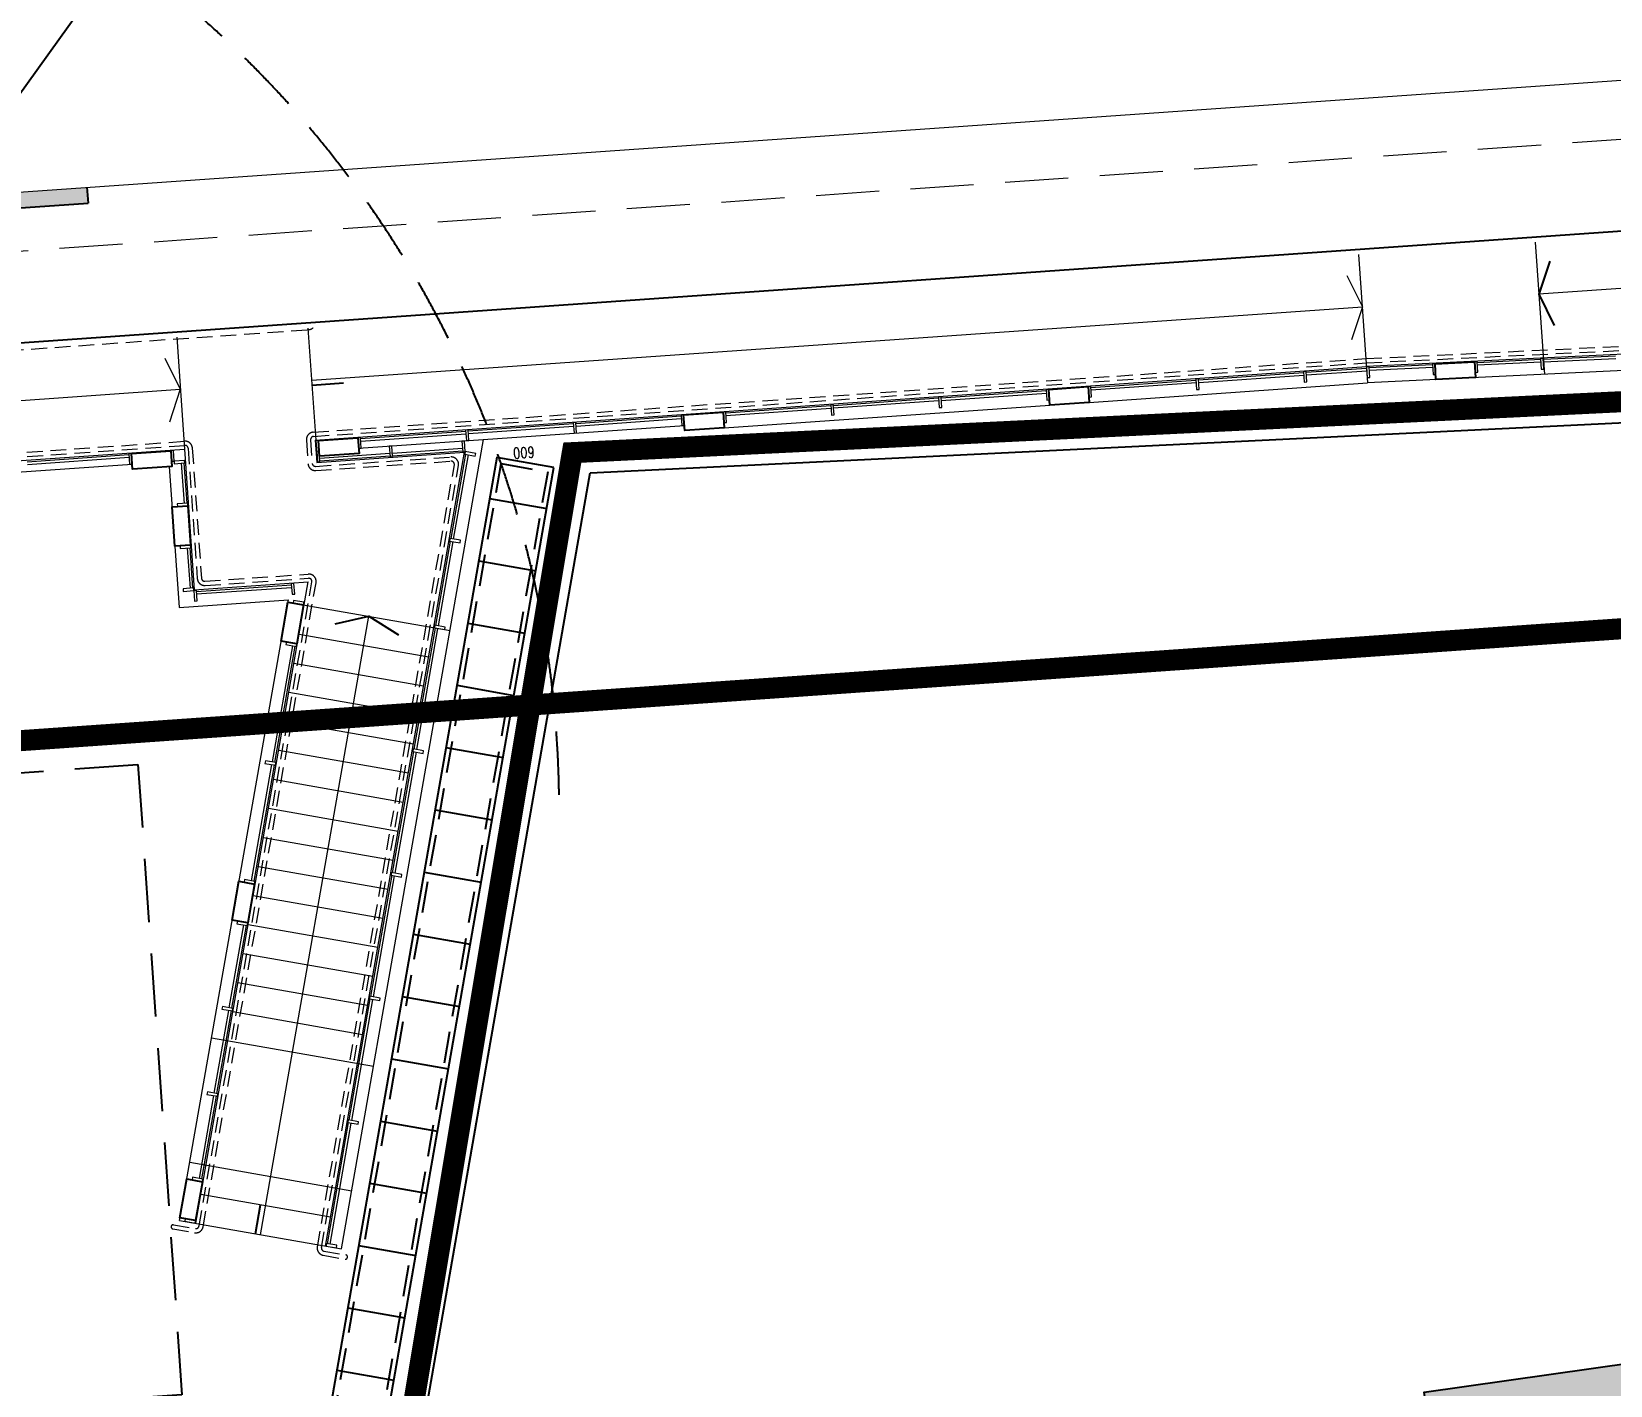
# Model space of a CAD drawing. Header units: millimetres. Extents: x 834681283 to 835686922, y 817551134 to 819407044.
# Drawn here: x 835249962 to 835264952, y 818085192 to 818098046 of the extents above; entities that cross this region are included whole.
import ezdxf
from ezdxf.xclip import XClip

# ---------------------------------------------------------------- set-up
doc = ezdxf.new("R2010")
doc.units = ezdxf.units.MM
doc.header["$LTSCALE"] = 1200
doc.header["$MEASUREMENT"] = 0
doc.header["$XCLIPFRAME"] = 0
for name, pattern in [('P01-MAAN-P-EVA$0$HIDDENX2', [0.75, 0.5, -0.25]), ('P01-MAGP-EVA-GREENERY$0$DOT', [0.25, 0, -0.25]), ('P01-MAGP-EVA-GREENERY$0$HIDDEN', [0.375, 0.25, -0.125]), ('P01-MAGP-EVA-GREENERY$0$HIDDEN2', [0.1875, 0.125, -0.0625]), ('P01-MAGP-EVA-GREENERY$0$HIDDENX2', [0.75, 0.5, -0.25]), ('P01-MAGP-P-RF$0$P01-MBDR-P-B1$0$FDA(cad v 2007)$0$HIDDENX2', [0.75, 0.5, -0.25]), ('SITE BOUNDARY$0$CENTER', [2, 1.25, -0.25, 0.25, -0.25]), ('SITE BOUNDARY$0$PHANTOM', [2.5, 1.25, -0.25, 0.25, -0.25, 0.25, -0.25])]:
    doc.linetypes.add(name, pattern=pattern)
doc.layers.get('Defpoints').update_dxf_attribs({"color": 15})
for name, color, linetype in [('12027_SITE$0$AR-BLINE_AR_BS_', 6, 'Continuous'), ('12027_SITE$0$RLP061', 8, 'Continuous'), ('P01-MAAN-P-EVA$0$ADA08640', 2, 'Continuous'), ('P01-MAAN-P-EVA$0$HATCH', 9, 'Continuous'), ('P01-MAGP-EVA-GREENERY$0$AR-FS-AR-EVA', 8, 'Continuous'), ('P01-MAGP-EVA-GREENERY$0$SURFACE CHANNEL', 8, 'Continuous'), ('SITE BOUNDARY$0$XIQU-RLP0830A', 6, 'Continuous')]:
    doc.layers.add(name, color=color, linetype=linetype)
for name, color, linetype, lineweight in [('AR-PLANT_AR_BS_MI_', 9, 'Continuous', 25), ('P01-MAAN-P-EVA$0$AR-DIM_AR_', 4, 'Continuous', 25), ('P01-MAGP-EVA-GREENERY$0$AR-HATCH_AR_', 8, 'Continuous', 13), ('P01-MAGP-EVA-GREENERY$0$AR-PLANT_AR_BS_MI_', 7, 'Continuous', 25), ('P01-MAGP-EVA-GREENERY$0$AR-STAIR_AR_BS_MI_', 7, 'Continuous', 18), ('P01-MAGP-EVA-GREENERY$0$AR-WA-STEEL_AR_BS_MI_', 3, 'Continuous', 0), ('P01-MAGP-EVA-GREENERY$0$DR-FLD', 8, 'Continuous', 25), ('P01-MAGP-EVA-GREENERY$0$LI-FIT', 8, 'Continuous', 25), ('P01-MAGP-EVA-GREENERY$0$RLP340', 8, 'P01-MAGP-EVA-GREENERY$0$HIDDEN2', 5), ('P01-MAGP-P-RF$0$AR-HATCH_AR_', 253, 'Continuous', 13), ('P01-MAGP-P-RF$0$AR-PLANT_AR_BS_MI_', 4, 'Continuous', 25), ('P01-MAGP-P-RF$0$AR-ROOF_AR_BS_MI_', 3, 'Continuous', 18), ('SITE BOUNDARY$0$AR-SIMS_BL_400', 1, 'SITE BOUNDARY$0$PHANTOM', 140)]:
    doc.layers.add(name, color=color, linetype=linetype, lineweight=lineweight)
doc.styles.add('P01-MAAN-P-EVA$0$ARIAL', font='arial.ttf', dxfattribs={"width": 0.8})
doc.styles.add('P01-MAGP-EVA-GREENERY$0$RLP-SIMPLEX', font='simplex.shx', dxfattribs={"width": 0.8})
doc.dimstyles.new('P01-MAAN-P-EVA$0$DIM-500', dxfattribs={"dimscale": 400, "dimtxt": 2, "dimasz": 1, "dimexe": 1, "dimexo": 1, "dimgap": 1, "dimtad": 1, "dimdec": 0, "dimrnd": 0.1, "dimdsep": 46, "dimtxsty": 'P01-MAAN-P-EVA$0$ARIAL', "dimblk1": 'P01-MAAN-P-EVA$0$_OBLIQUE', "dimblk2": 'P01-MAAN-P-EVA$0$_OBLIQUE', "dimsah": 1, "dimcen": 5, "dimdle": 1, "dimclrd": 8, "dimclre": 8, "dimclrt": 4, "dimadec": 3, "dimazin": 2, "dimtfac": 1, "dimtdec": 0, "dimtix": 1, "dimtmove": 2, "dimatfit": 0, "dimldrblk": 'P01-MAAN-P-EVA$0$_OBLIQUE', "dimfxl": 1, "dimtolj": 1, "dimarcsym": 0})

# ---------------------------------------------------------------- blocks, each defined once
blk = doc.blocks.new('P01-MAGP-P-RF')
at = {"layer": 'P01-MAGP-P-RF$0$AR-HATCH_AR_'}
h = blk.add_hatch(dxfattribs=at)
h.set_pattern_fill('DOTS', color=256, scale=40, style=0)
h.set_pattern_definition([(3.998948738, (0, 0), (27.2443254035, 65.5595853656), [0, -63.5])])
edge = h.paths.add_edge_path()
edge.add_arc((835242963, 818109575), 13500, 183.999, 273.999)
edge.add_line((835243904, 818096107), (835250488, 818096568))
edge.add_line((835250488, 818096568), (835250499, 818096418))
edge.add_line((835250499, 818096418), (835243915, 818095958))
edge.add_arc((835242963, 818109575), 13650, 183.9991, 273.9989, ccw=False)
edge.add_line((835229346, 818108623), (835229496, 818108633))
at = {"layer": 'P01-MAGP-P-RF$0$AR-PLANT_AR_BS_MI_'}
for p in [(835250488, 818096568), (835243915, 818095958)]:
    blk.add_line(p, (835250499, 818096418), dxfattribs=at)
at = {"layer": 'P01-MAGP-P-RF$0$AR-PLANT_AR_BS_MI_', "lineweight": 13}
blk.add_lwpolyline([(835319975, 818155651, 0.520567), (835304583, 818174660), (835238735, 818170057, 0.414214), (835224882, 818154122), (835228069, 818108533, 0.414214), (835244004, 818094681), (835289068, 818097831, 0.315299), (835307728, 818112941)], format="xyb", close=True, dxfattribs=at)
at = {"layer": 'P01-MAGP-P-RF$0$AR-ROOF_AR_BS_MI_', "linetype": 'P01-MAGP-P-RF$0$P01-MBDR-P-B1$0$FDA(cad v 2007)$0$HIDDENX2'}
blk.add_lwpolyline([(835319139, 818155891, 0.520567), (835304643, 818173792), (835238795, 818169189, 0.414214), (835225750, 818154183), (835228937, 818108594, 0.414214), (835243943, 818095549), (835289007, 818098699, 0.315299), (835306891, 818113181)], format="xyb", close=True, dxfattribs=at)
at = {"layer": 'P01-MAGP-P-RF$0$AR-ROOF_AR_BS_MI_'}
blk.add_lwpolyline([(835318601, 818156045, 0.520567), (835304682, 818173234), (835238834, 818168630, 0.414214), (835226309, 818154222), (835229496, 818108633, 0.414214), (835243904, 818096107), (835288968, 818099258, 0.315299), (835306353, 818113335)], format="xyb", close=True, dxfattribs=at)
blk = doc.blocks.new('SITE BOUNDARY')
at = {"layer": 'SITE BOUNDARY$0$AR-SIMS_BL_400', "ltscale": 3, "const_width": 0.2}
blk.add_lwpolyline([(835205.968, 818187.322), (835227.402, 818191.142, 0.049194), (835256.687, 818199.396), (835258.823, 818200.232), (835285.938, 818202.051), (835285.973, 818201.416), (835309.272, 818202.672), (835309.221, 818203.614), (835336.548, 818205.448), (835336.791, 818204.998), (835338.006, 818193.445), (835338.387, 818177.043), (835337.676, 818162.317), (835336.374, 818150.707), (835335.943, 818146.535), (835335.078, 818138.01), (835334.561, 818125.55), (835334.745, 818110.371), (835335.616, 818097.309), (835212.761, 818088.72)], format="xyb", close=True, dxfattribs=at)
at = {"layer": 'SITE BOUNDARY$0$XIQU-RLP0830A', "color": 212, "linetype": 'SITE BOUNDARY$0$CENTER', "ltscale": 0.8, "true_color": 0xb300b3, "const_width": 0.2}
blk.add_lwpolyline([(835253.314, 818083.375), (835255.096, 818094.048), (835286.86, 818095.59), (835320.039, 818097.139), (835327.592, 818097.492), (835329.544, 818097.583), (835329.376, 818099.841, -0.055342), (835330.426, 818151.492, 0.064638), (835330.914, 818205.072)], format="xyb", dxfattribs=at)
blk = doc.blocks.new('P01-MAAN-P-EVA$0$_OBLIQUE')
at = {"color": 0, "linetype": 'ByBlock'}
blk.add_line((-0.5, -0.5), (0.5, 0.5), dxfattribs=at)
blk = doc.blocks.new('*D1572')
at = {"layer": 'Defpoints', "color": 0, "transparency": 16777216}
for p in [(835251533, 818098267), (835244971, 818090669), (835245690, 818090152)]:
    blk.add_point(p, dxfattribs=at)
at = {"layer": 'P01-MAAN-P-EVA$0$AR-DIM_AR_', "color": 8, "lineweight": -2, "transparency": 16777216}
for p, q in [((835251043, 818099112), (835244738, 818090344)), ((835251208, 818098501), (835250484, 818099021)), ((835245365, 818090385), (835244647, 818090902))]:
    blk.add_line(p, q, dxfattribs=at)
at = {"layer": 'P01-MAAN-P-EVA$0$AR-DIM_AR_', "color": 8, "lineweight": -2, "transparency": 16777216, "xscale": 400, "yscale": 400, "zscale": 400}
for p, rotation in [((835250809, 818098788), 54.28193395442861), ((835244971, 818090669), 234.2819339544286)]:
    blk.add_blockref('P01-MAAN-P-EVA$0$_OBLIQUE', p, dxfattribs=dict(at, rotation=rotation))
at = {"layer": 'P01-MAAN-P-EVA$0$AR-DIM_AR_', "color": 4, "transparency": 16777216, "insert": (835247234, 818095200), "char_height": 800, "attachment_point": 5, "rotation": 54.2819, "style": 'P01-MAAN-P-EVA$0$ARIAL'}
blk.add_mtext('\\A1;10000', dxfattribs=at)
blk = doc.blocks.new('P01-MAGP-EVA-GREENERY$0$ST-ARR')
at = {"color": 4}
blk.add_lwpolyline([(-306, -125), (0, 0), (306, -125)], dxfattribs=at)
blk = doc.blocks.new('P01-MAGP-EVA-GREENERY')
at = {"layer": 'P01-MAGP-EVA-GREENERY$0$AR-HATCH_AR_'}
h = blk.add_hatch(dxfattribs=at)
h.set_pattern_fill('GRASS', color=256, scale=40, style=0)
h.set_pattern_definition([(93.9989672, (0, 2e-22), (-766.7729181, 666.56979518), [190.5, -1246.3409792]), (48.9989672, (0, 2e-22), (-766.7729182, 666.5697953), [190.5, -825.5]), (138.9989672, (0, 2e-22), (-666.5697953, -766.7729182), [190.5, -825.5])])
edge = h.paths.add_edge_path()
edge.add_line((835226712, 818095250), (835226861, 818093126))
edge.add_arc((835233592, 818098795), 8800, 220.1025, 273.9989)
edge.add_line((835234206, 818090016), (835248640, 818091025))
edge.add_line((835248640, 818091025), (835248556, 818092231))
edge.add_line((835248556, 818092231), (835229985, 818090933))
edge.add_line((835229985, 818090933), (835229771, 818094003))
edge.add_line((835229771, 818094003), (835249451, 818095378))
edge.add_line((835249451, 818095378), (835249425, 818095742))
edge.add_line((835249425, 818095742), (835238221, 818094958))
edge.add_line((835238221, 818094958), (835238144, 818096050))
edge.add_line((835238144, 818096050), (835226712, 818095250))
h.paths.add_polyline_path([(835252256, 818095575), (835250199, 818095431), (835250174, 818095794), (835252231, 818095938)])
at = {"layer": 'P01-MAGP-EVA-GREENERY$0$DR-FLD'}
h = blk.add_hatch(dxfattribs=at)
h.set_pattern_fill('_USER', color=256, scale=600, angle=89.8761, style=0, pattern_type=0)
h.set_pattern_definition([(170.0563, (835249130.2, 818064062), (-103.608, -590.987), [])])
h.paths.add_polyline_path([(835254921, 818093907), (835254379, 818094002), (835249130, 818064062), (835249672, 818063967)])
at = {"color": 4}
for p, q in [((835252925, 818094708), (835252626, 818094687)), ((835252087, 818086632), (835252135, 818086908))]:
    blk.add_line(p, q, dxfattribs=at)
for points in [[(835264376, 818095865), (835264273, 818095552), (835264419, 818095255)], [(835252843, 818092423), (835253165, 818092494), (835253445, 818092318)]]:
    blk.add_lwpolyline(points, dxfattribs=at)
at = {"layer": 'P01-MAGP-EVA-GREENERY$0$AR-FS-AR-EVA', "linetype": 'P01-MAGP-EVA-GREENERY$0$HIDDENX2'}
blk.add_lwpolyline([(835224714, 818098168, 0.414353), (835234213, 818089916), (835250972, 818091088), (835251390, 818085103), (835234631, 818083931, 0.414214), (835226373, 818074432)], format="xyb", dxfattribs=at)
at = {"layer": 'P01-MAGP-EVA-GREENERY$0$AR-HATCH_AR_', "color": 230}
for p, q in [((835262638, 818094851), (835262637, 818094851)), ((835262639, 818094826), (835262639, 818094826))]:
    blk.add_line(p, q, dxfattribs=at)
at = {"layer": 'P01-MAGP-EVA-GREENERY$0$AR-PLANT_AR_BS_MI_', "ltscale": 0.15}
for p, q in [((835255098, 818094049), (835286860, 818095591)), ((835255267, 818093857), (835286869, 818095391)), ((835249614, 818062765), (835255098, 818094049)), ((835249811, 818062731), (835255267, 818093857))]:
    blk.add_line(p, q, dxfattribs=at)
at = {"layer": 'P01-MAGP-EVA-GREENERY$0$AR-STAIR_AR_BS_MI_', "ltscale": 0.15}
for p, q in [((835264100, 818098020), (835264326, 818094791)), ((835262424, 818097903), (835262647, 818094710)), ((835252323, 818096044), (835238313, 818095065))]:
    blk.add_line(p, q, dxfattribs=at)
at = {"layer": 'P01-MAGP-EVA-GREENERY$0$AR-STAIR_AR_BS_MI_'}
for p, q in [((835288722, 818096128), (835262637, 818094866)), ((835288680, 818095970), (835262646, 818094710)), ((835267485, 818095776), (835264273, 818095552)), ((835229931, 818093863), (835252416, 818095435)), ((835252622, 818094737), (835262597, 818095434)), ((835230097, 818093719), (835252582, 818095291)), ((835251325, 818095359), (835251414, 818094081)), ((835251359, 818095220), (835252451, 818095296)), ((835252582, 818095291), (835252661, 818094168)), ((835249137, 818095065), (835250223, 818095141)), ((835250248, 818095142), (835251334, 818095218)), ((835252655, 818094168), (835262637, 818094866)), ((835262064, 818094811), (835262638, 818094851)), ((835262066, 818094786), (835262639, 818094826)), ((835263264, 818094881), (835262663, 818094852)), ((835263265, 818094856), (835262664, 818094827)), ((835264291, 818094931), (835263689, 818094902)), ((835264292, 818094906), (835263690, 818094877)), ((835265001, 818094965), (835264316, 818094932)), ((835265003, 818094940), (835264317, 818094907)), ((835260004, 818094525), (835262646, 818094710)), ((835260019, 818094668), (835261017, 818094737)), ((835261042, 818094739), (835262039, 818094809)), ((835241399, 818093952), (835251374, 818094650)), ((835257575, 818094497), (835258573, 818094567)), ((835257577, 818094472), (835258574, 818094542)), ((835258597, 818094568), (835259595, 818094638)), ((835258599, 818094543), (835259597, 818094613)), ((835255131, 818094326), (835256129, 818094396)), ((835255133, 818094301), (835256130, 818094371)), ((835256537, 818094283), (835259630, 818094499)), ((835256552, 818094425), (835257550, 818094495)), ((835256554, 818094400), (835257552, 818094470)), ((835253067, 818094091), (835256160, 818094307)), ((835253086, 818094183), (835254084, 818094253)), ((835253088, 818094158), (835254085, 818094228)), ((835254108, 818094255), (835255106, 818094324)), ((835254110, 818094230), (835255108, 818094299)), ((835231762, 818092707), (835251414, 818094081)), ((835251414, 818094081), (835251507, 818092744)), ((835252655, 818094168), (835252670, 818093953)), ((835252661, 818094162), (835252676, 818093960)), ((835252906, 818086488), (835254253, 818094173)), ((835253388, 818094044), (835254053, 818094090)), ((835247924, 818093731), (835250917, 818093940)), ((835249921, 818093962), (835250885, 818094029)), ((835249923, 818093937), (835250887, 818094004)), ((835251383, 818093948), (835251410, 818093566)), ((835251408, 818093949), (835251435, 818093568)), ((835252670, 818093953), (835254073, 818094052)), ((835252698, 818093996), (835253363, 818094042)), ((835252700, 818093971), (835253365, 818094017)), ((835252752, 818086515), (835254073, 818094052)), ((835253390, 818094019), (835254055, 818094065)), ((835253945, 818093232), (835254085, 818094032)), ((835253969, 818093228), (835254109, 818094028)), ((835251269, 818093915), (835251363, 818092578)), ((835253800, 818092408), (835253940, 818093208)), ((835253825, 818092404), (835253965, 818093203)), ((835251440, 818093142), (835251466, 818092761)), ((835251464, 818093144), (835251491, 818092762)), ((835251507, 818092744), (835252588, 818092820)), ((835251521, 818086731), (835252588, 818092820)), ((835251527, 818092731), (835252429, 818092794)), ((835251529, 818092706), (835252431, 818092769)), ((835251363, 818092578), (835252400, 818092650)), ((835251367, 818086758), (835252400, 818092650)), ((835252396, 818092629), (835253935, 818092359)), ((835252136, 818086623), (835253165, 818092494)), ((835252501, 818092326), (835253733, 818092110)), ((835253594, 818091234), (835253796, 818092383)), ((835253619, 818091229), (835253820, 818092379)), ((835252248, 818091111), (835252441, 818092215)), ((835252272, 818091106), (835252466, 818092210)), ((835252453, 818092050), (835253684, 818091834)), ((835252405, 818091774), (835253636, 818091558)), ((835252356, 818091499), (835253588, 818091283)), ((835252308, 818091223), (835253539, 818091007)), ((835252050, 818089982), (835252243, 818091086)), ((835252075, 818089978), (835252268, 818091082)), ((835253388, 818090060), (835253590, 818091209)), ((835253413, 818090055), (835253615, 818091205)), ((835252260, 818090947), (835253491, 818090731)), ((835252211, 818090671), (835253443, 818090455)), ((835252163, 818090395), (835253394, 818090180)), ((835252115, 818090120), (835253346, 818089904)), ((835253183, 818088886), (835253384, 818090035)), ((835253207, 818088881), (835253409, 818090031)), ((835252066, 818089844), (835253298, 818089628)), ((835251839, 818088778), (835251977, 818089564)), ((835251863, 818088774), (835252001, 818089559)), ((835252018, 818089568), (835253249, 818089352)), ((835251970, 818089292), (835253201, 818089076)), ((835251921, 818089016), (835253152, 818088801)), ((835252977, 818087712), (835253178, 818088861)), ((835253001, 818087707), (835253203, 818088857)), ((835251697, 818087967), (835251834, 818088753)), ((835251721, 818087963), (835251859, 818088749)), ((835251873, 818088741), (835253104, 818088525)), ((835251671, 818088492), (835253209, 818088222)), ((835251555, 818087157), (835251692, 818087943)), ((835251579, 818087152), (835251717, 818087938)), ((835252771, 818086537), (835252972, 818087687)), ((835252796, 818086533), (835252997, 818087683)), ((835251464, 818087310), (835253002, 818087040)), ((835251569, 818087007), (835252800, 818086791)), ((835251367, 818086758), (835252906, 818086488)), ((835251442, 818086745), (835251442, 818086745)), ((835251506, 818086734), (835251506, 818086734))]:
    blk.add_line(p, q, dxfattribs=at)
for points in [[(835260021, 818094643), (835261018, 818094713)], [(835261043, 818094714), (835262041, 818094784)]]:
    blk.add_lwpolyline(points, dxfattribs=at)
for centre in [(835262636, 818094796), (835262637, 818094781), (835262639, 818094756)]:
    blk.add_arc(centre, 70, 92.7786, 93.999, dxfattribs=at)
at = {"layer": 'P01-MAGP-EVA-GREENERY$0$AR-WA-STEEL_AR_BS_MI_', "color": 7}
for points in [[(835262644, 818094760), (835262669, 818094762), (835262662, 818094862), (835262637, 818094860)], [(835263269, 818094790), (835263294, 818094791), (835263289, 818094891), (835263264, 818094890)], [(835263668, 818094810), (835263693, 818094811), (835263688, 818094911), (835263663, 818094909)], [(835264295, 818094840), (835264320, 818094841), (835264315, 818094941), (835264290, 818094940)], [(835260000, 818094575), (835260025, 818094577), (835260018, 818094677), (835259993, 818094675)], [(835261023, 818094647), (835261048, 818094648), (835261041, 818094748), (835261016, 818094746)], [(835262045, 818094718), (835262070, 818094720), (835262063, 818094820), (835262038, 818094818)], [(835258579, 818094476), (835258604, 818094478), (835258597, 818094577), (835258572, 818094576)], [(835259601, 818094547), (835259626, 818094549), (835259619, 818094649), (835259594, 818094647)], [(835256135, 818094305), (835256160, 818094307), (835256153, 818094406), (835256128, 818094405)], [(835256534, 818094333), (835256559, 818094335), (835256552, 818094434), (835256527, 818094433)], [(835257556, 818094404), (835257581, 818094406), (835257574, 818094506), (835257549, 818094504)], [(835254090, 818094162), (835254115, 818094164), (835254108, 818094264), (835254083, 818094262)], [(835255112, 818094233), (835255137, 818094235), (835255130, 818094335), (835255105, 818094333)], [(835252668, 818094063), (835252693, 818094064), (835252686, 818094164), (835252661, 818094162)], [(835253067, 818094091), (835253092, 818094092), (835253085, 818094192), (835253060, 818094190)], [(835253365, 818094008), (835253390, 818094010), (835253383, 818094110), (835253358, 818094108)], [(835254055, 818094056), (835254080, 818094058), (835254073, 818094158), (835254048, 818094156)], [(835250892, 818093938), (835250917, 818093940), (835250910, 818094040), (835250885, 818094038)], [(835251291, 818093966), (835251316, 818093968), (835251309, 818094068), (835251284, 818094066)], [(835251316, 818093968), (835251317, 818093943), (835251417, 818093950), (835251415, 818093975)], [(835252676, 818093960), (835252700, 818093962), (835252693, 818094061), (835252669, 818094060)], [(835254080, 818094058), (835254076, 818094033), (835254174, 818094016), (835254179, 818094041)], [(835251344, 818093562), (835251346, 818093537), (835251446, 818093544), (835251444, 818093569)], [(835253936, 818093234), (835253931, 818093209), (835254030, 818093192), (835254034, 818093216)], [(835251372, 818093163), (835251374, 818093138), (835251473, 818093145), (835251472, 818093170)], [(835251400, 818092756), (835251402, 818092731), (835251502, 818092738), (835251500, 818092763)], [(835251509, 818092638), (835251534, 818092640), (835251527, 818092740), (835251502, 818092738)], [(835252435, 818092703), (835252460, 818092705), (835252453, 818092805), (835252428, 818092803)], [(835252450, 818092645), (835252445, 818092620), (835252544, 818092603), (835252548, 818092627)], [(835253791, 818092409), (835253787, 818092385), (835253885, 818092368), (835253890, 818092392)], [(835252381, 818092251), (835252376, 818092226), (835252475, 818092209), (835252479, 818092233)], [(835253585, 818091235), (835253581, 818091211), (835253680, 818091193), (835253684, 818091218)], [(835252183, 818091122), (835252178, 818091098), (835252277, 818091080), (835252281, 818091105)], [(835253380, 818090061), (835253375, 818090037), (835253474, 818090019), (835253478, 818090044)], [(835251985, 818089994), (835251981, 818089969), (835252079, 818089952), (835252083, 818089976)], [(835251916, 818089600), (835251912, 818089575), (835252010, 818089558), (835252014, 818089583)], [(835253174, 818088887), (835253169, 818088863), (835253268, 818088845), (835253272, 818088870)], [(835251774, 818088789), (835251769, 818088765), (835251868, 818088747), (835251872, 818088772)], [(835251632, 818087979), (835251627, 818087954), (835251726, 818087937), (835251730, 818087961)], [(835252968, 818087713), (835252964, 818087688), (835253062, 818087671), (835253066, 818087696)], [(835251490, 818087168), (835251485, 818087144), (835251584, 818087126), (835251588, 818087151)], [(835251421, 818086774), (835251416, 818086750), (835251515, 818086732), (835251519, 818086757)], [(835252762, 818086539), (835252758, 818086514), (835252856, 818086497), (835252861, 818086522)]]:
    blk.add_lwpolyline(points, close=True, dxfattribs=at)
at = {"layer": 'P01-MAGP-EVA-GREENERY$0$DR-FLD'}
blk.add_lwpolyline([(835262504, 818096756), (835287654, 818098514)], dxfattribs=at)
at = {"layer": 'P01-MAGP-EVA-GREENERY$0$DR-FLD', "linetype": 'P01-MAGP-EVA-GREENERY$0$DOT', "const_width": 750}
blk.add_lwpolyline([(835243924, 818095833), (835262478, 818097130)], dxfattribs=at)
at = {"layer": 'P01-MAGP-EVA-GREENERY$0$DR-FLD'}
blk.add_lwpolyline([(835254921, 818093907), (835254379, 818094002), (835249130, 818064062), (835249672, 818063967), (835254921, 818093907)], close=True, dxfattribs=at)
at = {"layer": 'P01-MAGP-EVA-GREENERY$0$LI-FIT'}
for points in [[(835263289, 818094891), (835263663, 818094909), (835263671, 818094760), (835263296, 818094741)], [(835259619, 818094649), (835259993, 818094675), (835260004, 818094525), (835259630, 818094499)], [(835256153, 818094406), (835256527, 818094433), (835256537, 818094283), (835256163, 818094257)], [(835252686, 818094164), (835253060, 818094190), (835253071, 818094041), (835252697, 818094014)], [(835250910, 818094040), (835251284, 818094066), (835251294, 818093916), (835250920, 818093890)], [(835251446, 818093544), (835251472, 818093170), (835251322, 818093159), (835251296, 818093533)], [(835252544, 818092603), (835252479, 818092233), (835252331, 818092259), (835252396, 818092629)], [(835252079, 818089952), (835252014, 818089583), (835251867, 818089608), (835251931, 818089978)], [(835251584, 818087126), (835251519, 818086757), (835251371, 818086783), (835251436, 818087152)]]:
    blk.add_lwpolyline(points, close=True, dxfattribs=at)
at = {"layer": 'P01-MAGP-EVA-GREENERY$0$RLP340'}
for p, q in [((835252645, 818095906), (835262524, 818096597)), ((835252647, 818095867), (835262527, 818096557)), ((835262633, 818094941), (835288763, 818096205)), ((835262635, 818094901), (835288765, 818096165)), ((835230205, 818093691), (835252590, 818095256)), ((835230207, 818093651), (835252593, 818095216)), ((835252636, 818094242), (835262631, 818094941)), ((835252639, 818094202), (835262634, 818094901)), ((835231737, 818092781), (835251414, 818094156)), ((835231740, 818092741), (835251417, 818094116)), ((835251449, 818094089), (835251535, 818092852)), ((835251488, 818094091), (835251575, 818092854)), ((835252571, 818094167), (835252587, 818093943)), ((835252611, 818094170), (835252626, 818093945)), ((835252658, 818093918), (835253942, 818094007)), ((835252661, 818093878), (835253944, 818093967)), ((835252675, 818086509), (835253976, 818093932)), ((835252714, 818086502), (835254015, 818093925)), ((835251607, 818092827), (835252589, 818092895)), ((835251552, 818086706), (835252624, 818092820)), ((835251591, 818086699), (835252663, 818092813)), ((835251610, 818092787), (835252592, 818092855)), ((835251303, 818086678), (835251510, 818086642)), ((835251310, 818086717), (835251517, 818086681)), ((835252731, 818086428), (835252938, 818086391)), ((835252738, 818086467), (835252945, 818086431))]:
    blk.add_line(p, q, dxfattribs=at)
for centre, radius, start, end in [((835252588, 818095286), 70, 273.999, 3.999), ((835262632, 818094870), 70, 92.7786, 93.999), ((835262632, 818094870), 30, 92.7786, 93.999), ((835262636, 818094871), 70, 92.7706, 93.999), ((835262636, 818094871), 30, 92.7706, 93.999), ((835252641, 818094172), 70, 93.999, 183.999), ((835251419, 818094087), 70, 3.999, 93.999), ((835251419, 818094087), 30, 3.999, 93.999), ((835252641, 818094172), 30, 93.999, 183.999), ((835252656, 818093948), 70, 183.999, 273.999), ((835252656, 818093948), 30, 183.999, 273.999), ((835253946, 818093937), 70, 350.0563, 93.999), ((835253946, 818093937), 30, 350.0563, 93.999), ((835252594, 818092825), 70, 350.0563, 93.999), ((835251605, 818092857), 70, 183.999, 273.999), ((835251605, 818092857), 30, 183.999, 273.999), ((835252594, 818092825), 30, 350.0563, 93.999), ((835251307, 818086698), 20, 80.0563, 260.0563), ((835251522, 818086711), 70, 260.0563, 350.0563), ((835251522, 818086711), 30, 260.0563, 350.0563), ((835252743, 818086497), 70, 170.0563, 260.0563), ((835252743, 818086497), 30, 170.0563, 260.0563), ((835252942, 818086411), 20, 260.0563, 80.0563)]:
    blk.add_arc(centre, radius, start, end, dxfattribs=at)
at = {"layer": 'P01-MAGP-EVA-GREENERY$0$SURFACE CHANNEL', "linetype": 'P01-MAGP-EVA-GREENERY$0$HIDDEN'}
for p, q in [((835288974, 818099183), (835243910, 818096033)), ((835243938, 818095634), (835289002, 818098784))]:
    blk.add_line(p, q, dxfattribs=at)
blk.add_lwpolyline([(835249166, 818063974), (835254420, 818093944), (835254863, 818093867), (835249537, 818063488)], dxfattribs=at)
at = {"layer": 'P01-MAGP-EVA-GREENERY$0$AR-STAIR_AR_BS_MI_', "rotation": 273.9989487419437}
for p in [(835262597, 818095434), (835251374, 818094650)]:
    blk.add_blockref('P01-MAGP-EVA-GREENERY$0$ST-ARR', p, dxfattribs=at)
at = {"layer": 'Defpoints', "insert": (835254537, 818093991), "char_height": 100, "width": 557.08, "attachment_point": 3, "rotation": 183.999, "line_spacing_factor": 0.968724, "style": 'P01-MAGP-EVA-GREENERY$0$RLP-SIMPLEX'}
blk.add_mtext('600', dxfattribs=at)
blk = doc.blocks.new('12027_SITE')
at = {"layer": '12027_SITE$0$RLP061'}
h = blk.add_hatch(color=253, dxfattribs=at)
h.dxf.hatch_style = 1
h.paths.add_polyline_path([(835266.88594, 818058.95035), (835263.18343, 818085.12928), (835274.3494, 818086.7115), (835274.22238, 818087.60049), (835280.53437, 818088.48962), (835284.25687, 818061.5188)])
at = {"layer": '12027_SITE$0$AR-BLINE_AR_BS_'}
blk.add_lwpolyline([(835266.88594, 818058.95035), (835263.18343, 818085.12928), (835274.3494, 818086.7115), (835274.22238, 818087.60049), (835280.53437, 818088.48962), (835284.25687, 818061.5188)], close=True, dxfattribs=at)
at = {"layer": 'Defpoints'}
blk.add_lwpolyline([(835304.58267, 818174.66028), (835238.73467, 818170.05694, 0.41421356), (835224.88222, 818154.12209), (835228.06927, 818108.53336, 0.41421356), (835244.00411, 818094.6809), (835289.06814, 818097.83127, 0.3152987), (835307.72761, 818112.94085), (835319.97543, 818155.65111, 0.52056715), (835304.58267, 818174.66028)], format="xyb", close=True, dxfattribs=at)
blk = doc.blocks.new('P01-MAAN-P-EVA')
at = {"layer": 'P01-MAAN-P-EVA$0$HATCH', "ltscale": 0.1}
h = blk.add_hatch(dxfattribs=at)
h.set_pattern_fill('_USER', color=240, scale=1000, angle=45, pattern_type=0)
h.set_pattern_definition([(45, (0, 0), (-707.1067812, 707.1067812), [])])
edge = h.paths.add_edge_path()
edge.add_arc((835196988.9, 818165277), 4500, 18.1416, 95.30201, ccw=False)
edge.add_line((835201265.2, 818166678.1), (835207845.7, 818146594.5))
edge.add_line((835207845.7, 818146594.5), (835213873.1, 818060376.1))
edge.add_line((835213873.1, 818060376.1), (835249478.8, 818062865.3))
edge.add_line((835249478.8, 818062865.3), (835248374, 818055694))
edge.add_line((835248374, 818055694), (835252895, 818008746))
edge.add_line((835252895, 818008746), (835250408, 818006215))
edge.add_line((835250408, 818006215), (835243261, 818005049))
edge.add_line((835243261, 818005049), (835236208.1, 818004470.2))
edge.add_line((835236208.1, 818004470.2), (835241213, 818020285.1))
edge.add_line((835241213, 818020285.1), (835241220.2, 818039416))
edge.add_line((835241220.2, 818039416), (835229055.7, 818038576))
edge.add_line((835229055.7, 818038576), (835228294.9, 818049593.8))
edge.add_line((835228294.9, 818049593.8), (835229458.6, 818057956.2))
edge.add_line((835229458.6, 818057956.2), (835210625.8, 818056639.6))
edge.add_line((835210625.8, 818056639.6), (835209478.3, 818073053.1))
edge.add_line((835209478.3, 818073053.1), (835194734, 818069578))
edge.add_line((835194734, 818069578), (835179214, 818138785))
edge.add_line((835179214, 818138785), (835191844, 818148372))
edge.add_line((835191844, 818148372), (835202738.6, 818150939.9))
edge.add_line((835202738.6, 818150939.9), (835196573.1, 818169757.7))
at = {"layer": 'P01-MAAN-P-EVA$0$ADA08640', "linetype": 'P01-MAAN-P-EVA$0$HIDDENX2'}
blk.add_lwpolyline([(835254970.4, 818090799.6, 0.4309193), (835244273.9, 818100644.3)], format="xyb", dxfattribs=at)
at = {"layer": 'P01-MAAN-P-EVA$0$AR-DIM_AR_'}
dim = blk.add_linear_dim(base=(835244971.3, 818090668.6), p1=(835251533.1, 818098267.1), p2=(835245690.1, 818090151.8), angle=54.28193, dimstyle='P01-MAAN-P-EVA$0$DIM-500', dxfattribs=at)
dim.commit()
dim.dimension.update_dxf_attribs({"geometry": '*D1572', "text_midpoint": (835247233.9, 818095200.1)})

msp = doc.modelspace()

# ---------------------------------------------------------------- linework, layer by layer
at = {"layer": 'AR-PLANT_AR_BS_MI_', "lineweight": 13}
msp.add_lwpolyline([(835319975.4, 818155651.1, 0.5205672), (835304582.7, 818174660.3), (835238734.7, 818170056.9, 0.4142136), (835224882.2, 818154122.1), (835228069.3, 818108533.4, 0.4142136), (835244004.1, 818094680.9), (835289068.1, 818097831.3, 0.3152987), (835307727.6, 818112940.9)], format="xyb", close=True, dxfattribs=at)

# ---------------------------------------------------------------- block references
ref = msp.add_blockref('SITE BOUNDARY', (0, 0), dxfattribs=dict(xscale=1000, yscale=1000, zscale=1000))
XClip(ref).set_block_clipping_path([(835171.4179906907, 818003.0079180738), (835381.5676709538, 818003.0079180738), (835380.9419443216, 818241.1415228392), (835171.4179906907, 818241.1415228392)])
ref = msp.add_blockref('12027_SITE', (0, 0), dxfattribs=dict(xscale=1000, yscale=1000, zscale=1000))
XClip(ref).set_block_clipping_path([(835171.4179906907, 818003.0079180738), (835381.5676709538, 818241.1415228392)])
ref = msp.add_blockref('P01-MAGP-EVA-GREENERY', (0, 0))
XClip(ref).set_block_clipping_path([(835304579.1843739748, 818174710.1626656055), (835305796.1658229828, 818174873.3149367571), (835307662.0338196754, 818174689.8070785999), (835310520.3633885384, 818174065.1796945333), (835313081.8681743145, 818173026.5659970045), (835315581.7919986248, 818171259.1109881401), (835317651.2761323452, 818169000.3924677372), (835319046.8494220972, 818167007.0337247849), (835320133.4085228443, 818164236.8954862356), (835320669.2049217224, 818161588.3395450115), (835320843.1778568029, 818158211.3686239719), (835320023.4914252758, 818155637.3225638866), (835307775.6753731966, 818112927.0695824623), (835307486.5656324625, 818111403.7745717764), (835306472.3023188114, 818108849.5676202774), (835303557.4701333046, 818104111.4948183298), (835299124.0129835606, 818101088.6384549141), (835297415.7114913464, 818099718.8653644323), (835294427.9237889051, 818098869.5449544191), (835299696.7221286297, 818083540.2194343805), (835299696.7221286297, 818003007.9180737734), (835381567.6709537506, 818003007.9180737734), (835381567.6709537506, 818241141.5228391886), (835171417.9906907082, 818241141.5228391886), (835171417.9906907082, 818003007.9180737734), (835299646.7221286297, 818003007.9180737734), (835299646.7221286297, 818083531.8665624857), (835294380.619469285, 818098853.34912467), (835289071.624658823, 818097781.3911836147), (835244007.6001352072, 818094631.0239012241), (835243402.3726704121, 818094599.0591453314), (835242636.0318140984, 818094583.6296563148), (835241827.5000405312, 818094619.5304664373), (835240278.7908782959, 818094803.1013474464), (835238615.9808831215, 818095198.6516088247), (835236837.1062445641, 818095894.4355551004), (835235914.8181660175, 818096333.9795084), (835235308.0351868868, 818096662.1879467964), (835233986.3356232643, 818097536.8864938021), (835232722.9095510244, 818098548.7006295919), (835231238.5995907784, 818100145.3524557352), (835230243.8710234165, 818101523.0034087896), (835229459.3735334873, 818102997.1350084543), (835228749.5628561974, 818104567.9919320345), (835228038.0088664293, 818107442.8705242872), (835228019.3892208338, 818108529.8695997), (835224832.3401603699, 818154118.6039062738), (835224786.1936964989, 818154547.7584284544), (835224773.2807815075, 818155026.8918851614), (835224783.5408297777, 818155896.203827858), (835224816.960060358, 818156261.0471076965), (835224880.3945835829, 818156930.3651428223), (835224980.8038678169, 818157693.5020338297), (835225188.099565506, 818158657.4187650681), (835225368.2602261305, 818159369.9037799835), (835225838.1759520769, 818160711.976451993), (835226139.2108690739, 818161405.4137219191), (835226545.7954304218, 818162235.3437660933), (835227243.4511545897, 818163421.3939791918), (835227831.7674248219, 818164241.3849411011), (835228201.1016024351, 818164708.4587804079), (835228901.1138991117, 818165512.9794739485), (835229693.7146910429, 818166280.4427016973), (835231339.2155919075, 818167719.4297661781), (835233198.9440969229, 818168772.0604982376), (835234724.5905447006, 818169505.6878428459), (835236291.5872612, 818169941.2428172827), (835238731.1858590841, 818170106.8148210049)])
msp.add_blockref('P01-MAGP-P-RF', (0, 0))

# ---------------------------------------------------------------- next in the draw order: block references
msp.add_blockref('P01-MAAN-P-EVA', (0, 0))

doc.saveas('drawing.dxf')
